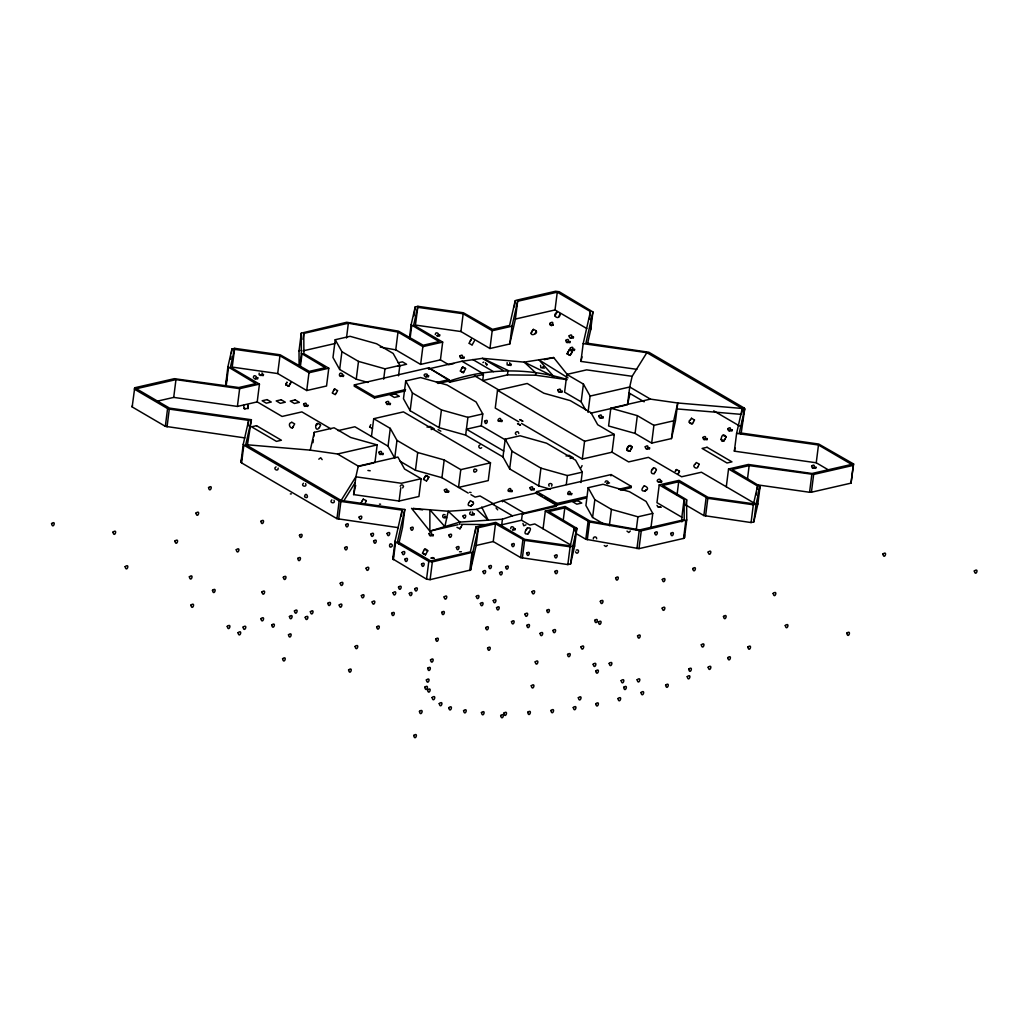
<?xml version="1.0" encoding="UTF-8"?>
<svg xmlns="http://www.w3.org/2000/svg" width="1029" height="1029" viewBox="0 0 1029 1029"><rect width="100%" height="100%" fill="white"/><g stroke="black" fill="none" stroke-linecap="round" stroke-linejoin="round"><path stroke-width="1.5" d="M244.825 437.904L165.335 426.34L132.162 406.931L134.722 387.766L174.338 378.685L238.831 387.521L255.899 383.611L227.911 366.774L231.949 348.972L234.676 348.342L280.171 354.799L309.292 371.366L325.228 367.713L301.381 353.397L301.265 333.164L346.734 322.257L398.442 331.132L423.189 345.242L439.126 341.589L411.137 324.752L415.176 306.951L417.903 306.32L463.397 312.777L492.518 329.344L509.587 325.434L515.13 300.905L516.031 300.314L555.647 291.233L559.197 291.734L592.948 311.941L590.697 329.717L587.546 343.699M165.335 426.34L167.573 408.564L134.4 389.155L134.722 387.766M167.045 426.881L169.283 409.105L167.573 408.564M156.948 401.246L173.708 397.4L175.959 379.624L239.641 388.653L259.449 384.113L257.211 401.889L282.087 416.449L301.896 411.896L330.914 428.887M228.489 367.572L226.251 385.348L225.673 384.55L227.911 366.774M230.637 359.34L231.01 356.381M231.384 353.41L231.949 348.972M234.676 348.342L232.207 367.096L277.701 373.553L306.732 390.531L326.54 385.991L328.778 368.215L303.902 353.654L303.787 333.422L348.355 323.209L397.991 332.084L422.868 346.632L442.676 342.091L440.438 359.867L448.721 364.716L453.673 363.584M173.708 397.4L237.403 406.429L239.641 388.653M398.262 527.658L336.946 518.667L241.571 462.883L240.992 462.072L243.243 444.309L248.658 420.359L169.283 409.105M241.571 462.883L243.822 445.107L243.243 444.309M247.912 426.276L248.658 420.359M175.959 379.624L136.343 388.718L169.515 408.114L251.398 419.729L247.384 445.3M277.701 373.553L279.952 355.777L234.458 349.333L230.432 367.134L259.449 384.113M299.105 366.504L299.015 350.94L301.265 333.164M300.674 344.329L301.047 341.371M303.04 339.351L303.787 333.422M299.696 366.723L301.381 353.397M300.288 367.43L301.973 354.105M306.732 390.531L308.97 372.755L279.952 355.777M312.97 442.689L313.343 439.73M313.716 436.772L314.282 432.321L334.091 427.781L350.67 437.479L377.167 444.914L374.916 462.69M398.532 375.791L399.844 365.424L393.155 353.449L376.575 343.75L350.079 336.316L335.222 339.724L332.984 357.5L339.66 369.475L356.253 379.174L368.022 382.479M339.66 369.475L341.911 351.699L335.222 339.724M346.49 338.014L348.355 323.209M336.946 518.667L339.184 500.904L243.822 445.107M567.211 379.688L535.569 375.199L507.464 374.89L482.704 380.563L483.476 374.453L449.737 382.196L448.876 379.662L428.669 367.829L354.388 384.872L354.22 386.171L374.44 397.991L405.387 390.891M338.657 519.208L340.895 501.445L339.184 500.904M356.253 379.174L358.491 361.398L341.911 351.699M353.616 494.589L355.867 476.813L358.272 466.124L397.889 457.043L404.577 469.018L421.157 478.717L418.919 496.492L399.111 501.033L353.616 494.589L355.687 485.431M374.44 397.991L374.595 396.692L354.388 384.872M371.456 436.463L373.707 418.7L403.419 411.883L490.486 462.818L488.248 480.594L458.535 487.412L460.773 469.636L444.194 459.937L417.697 452.503L396.975 440.373L390.287 428.398L373.707 418.7M383.676 379.199L384.987 368.832L399.844 365.424M440.438 359.867L420.629 364.407L395.753 349.86L397.991 332.084M396.975 440.373L394.724 458.149L388.049 446.174L390.287 428.398M409.452 338.091L411.137 324.752M410.031 338.888L411.716 325.563M506.152 440.348L481.276 425.787L482.768 413.941L476.093 401.966L447.062 384.987L420.578 377.553L405.722 380.962L403.471 398.737L410.147 410.712L439.177 427.691L465.661 435.126L502.988 456.953L509.664 468.928L538.694 485.907L550.464 489.212M414.044 315.839L415.176 306.951M417.903 306.32L415.433 325.074L460.928 331.531L489.958 348.509L509.767 343.969L515.4 319.041L517.651 301.265L557.268 292.172L590.44 311.581L589.501 318.99M410.147 410.712L412.397 392.937L405.722 380.962M399.111 501.033L400.796 487.707M592.948 311.941L585.925 343.017L648.81 352.227L744.173 408.024L744.752 408.822L739.336 432.772L818.711 444.026L853.594 463.963L853.273 465.365L813.656 474.446L749.163 465.597L732.095 469.507L760.084 486.344L756.058 504.159L753.318 504.776L707.823 498.332L678.703 481.752L662.766 485.418L686.613 499.734L686.729 519.967L641.26 530.861L589.553 521.986L564.805 507.876L548.869 511.529L576.857 528.366L572.831 546.18L570.092 546.798L524.597 540.354L495.476 523.774L478.408 527.697L476.157 545.473L470.613 569.989L430.109 579.661L426.546 579.16L392.808 558.953L395.046 541.177L402.082 510.114L340.895 501.445M393.374 559.75L395.625 541.987L395.046 541.177M401.323 516.043L402.082 510.114M420.629 364.407L422.868 346.632M251.398 419.729L245.751 444.657L341.126 500.454L404.809 509.484L402.571 527.26L398.763 544.045M468.208 493.071L441.943 477.7L415.459 470.279L417.697 452.503M428.501 369.128L428.669 367.829L449.905 380.897C487.926 368.022 527.44 367.855 565.937 379.122M439.177 427.691L441.428 409.915L412.397 392.937M426.546 579.16L428.797 561.384L395.625 541.987M441.943 477.7L444.194 459.937M460.928 331.531L463.179 313.755L417.684 307.311L413.658 325.113L442.676 342.091M430.109 579.661L432.347 561.898L472.864 552.213L478.408 527.697M465.661 435.126L467.912 417.35L482.768 413.941M459.577 524.314L459.86 522.089L448.22 511.259L413.079 508.442M482.55 374.672L482.717 373.373L461.982 361.243L429.17 368.768M489.958 348.509L492.196 330.733L463.179 313.755M469.726 570.581L471.964 552.805M470.613 569.989L472.864 552.213M475.244 532.855L475.99 526.925L495.798 522.385L524.816 539.363L570.31 545.82L574.336 528.006L545.319 511.027L543.068 528.803M755.325 503.76L701.418 472.234L681.61 476.774L648.437 457.365L628.629 461.905L612.049 452.207L614.287 434.431L597.708 424.733L591.019 412.758L570.298 400.628L543.801 393.194L527.221 383.483L497.509 390.3L495.258 408.076L518.757 421.826M514.384 306.835L515.13 300.905M509.767 343.969L512.005 326.193L517.651 301.265M507.464 374.89L508.03 370.44L482.485 358.336L461.982 361.243M502.988 456.953L505.226 439.177L520.082 435.769L546.579 443.203L575.597 460.182L582.285 472.157L580.973 482.524M576.857 528.366L574.606 546.142L570.581 563.943L567.841 564.574L520.635 557.589L493.238 541.55L495.476 523.774M502.499 501.779L502.666 500.493L536.662 492.904L536.829 491.605L611.11 474.575L631.317 486.395L631.15 487.695L620.32 490.177M498.602 524.739L501.728 524.777L502.422 519.221L512.468 515.838L586.273 497.985M509.664 468.928L511.915 451.152L505.226 439.177M535.569 375.199L535.852 372.974L524.211 362.131L482.485 358.336L503.22 370.466M570.709 544.971L534.784 523.954L529.832 525.086L521.536 520.237L522.308 514.127L556.046 506.384L557.036 503.438L536.829 491.605L535.479 492.968L556.2 505.098L556.046 506.384M523.234 513.908L523.401 512.622L502.666 500.493L476.607 509.342L448.22 511.259L444.862 526.616L429.878 509.779L429.865 531.131L458.008 524.674M520.635 557.589L522.886 539.813M522.346 558.13L524.597 540.354M586.813 328.547L555.017 309.948L557.268 292.172M538.694 485.907L540.932 468.131L511.915 451.152M741.677 412.912L742.243 408.462L646.868 352.664L632.14 376.305L586.646 369.861L566.838 374.402L564.587 392.178L581.179 401.876L585.63 409.864M636.861 369.347L580.935 361.411L583.186 343.635L590.44 311.581M566.297 484.453L567.429 475.565L582.285 472.157M563.313 519.722L564.805 507.876M590.505 325.949L590.697 329.717M591.251 320.032L591.624 317.061M581.179 401.876L583.417 384.1L566.838 374.402M567.841 564.574L570.092 546.798M588.048 412.372L590.106 396.075L583.417 384.1M612.049 452.207L582.337 459.024L584.575 441.248L497.509 390.3M573.963 530.977L574.336 528.006M570.581 563.943L572.831 546.18M574.774 539.415L575.147 536.456M575.713 532.006L576.279 527.568M651.087 526.732L652.772 513.407L646.083 501.432L629.504 491.721L603.007 484.286L588.151 487.695L585.913 505.471L592.588 517.446L603.65 523.915M686.729 519.967L684.491 537.743L683.578 538.424L639.009 548.637L585.823 539.26L588.073 521.484M587.302 539.762L589.553 521.986M592.588 517.446L594.839 499.67L588.151 487.695M671.474 438.573L673.712 420.797L677.751 402.995L650.444 399.123L610.827 408.204L608.589 425.98L635.073 433.415L651.666 443.113L671.474 438.573L675.5 420.771L677.751 402.995L742.243 408.462L736.597 433.389L734.359 451.165L816.241 462.78L828.679 470.06M610.943 475.861L611.11 474.575M609.361 525.665L611.419 509.381L594.839 499.67M635.073 433.415L637.324 415.639L610.827 408.204M636.231 530.141L637.916 516.802L652.772 513.407M636.951 548.637L639.189 530.861M651.666 443.113L653.904 425.35L637.324 415.639M639.009 548.637L641.26 530.861M726.294 486.781L728.545 469.005L757.563 485.984L753.537 503.798L708.042 497.341L679.024 480.363L659.216 484.903L656.965 502.679L681.841 517.24L681.88 521.909M677.018 495.09L678.703 481.752M681.841 517.24L684.092 499.464L659.216 484.903M685.867 505.651L686.613 499.734M683.578 538.424L685.828 520.648M760.084 486.344L757.833 504.12L753.807 521.922L751.067 522.552L703.862 515.568L706.113 497.792M705.572 516.108L707.823 498.332M742.488 421.35L742.861 418.391M743.427 413.941L744.173 408.024M744.752 408.822L741.021 434.264M747.491 478.922L749.163 465.597M751.067 522.552L753.318 504.776M756.444 494.872L756.817 491.913M757.19 488.955L757.563 485.984M753.807 521.922L756.058 504.159M757.82 498.872L758.193 495.914M758.939 489.984L759.312 487.026M756.315 484.698L809.566 492.261L811.817 474.485M809.566 492.261L811.418 492.222L813.656 474.446M816.241 462.78L818.479 445.004L736.597 433.389M811.418 492.222L851.034 483.128L853.273 465.365M853.594 463.963L851.034 483.128M132.162 406.931L132.471 405.542M225.673 384.55L227.01 378.621M257.803 378.029L257.597 378.955L255.218 378.621M240.992 462.072L242.355 456.091M263.45 374.672L263.244 375.598L260.877 375.263M307.941 405.465L307.735 406.404L305.369 406.056M245.751 444.657L310.256 450.136L314.282 432.321M343.596 375.534L343.39 376.46L341.011 376.125M390.428 403.664L390.21 404.59L387.843 404.256M383.212 453.66L383.007 454.586L380.64 454.252M428.591 375.958L428.386 376.884L426.006 376.55M439.717 335.171L439.499 336.097L437.132 335.763M392.808 558.953L393.502 555.853M404.809 509.484L397.554 541.537L430.727 560.946L470.343 551.866L475.99 526.925M464.156 357.436L463.95 358.375L461.584 358.028M433.35 534.951L433.145 535.877L430.778 535.543M448.708 491.373L448.503 492.299L446.136 491.965M486.756 365.385L486.961 364.459M474.15 514.101L473.932 515.027L471.565 514.693M511.181 364.523L510.963 365.449L508.596 365.115M502.152 420.642L501.946 421.568L499.579 421.234M512.249 490.756L512.043 491.682L509.677 491.347M515.13 529.047L514.924 529.974L512.558 529.639M534.295 489.058L534.09 489.984L531.71 489.65M570.143 341.757L569.937 342.683L567.558 342.348M573.475 337.229L573.256 338.155L570.889 337.821M562.181 391.393L561.975 392.319L559.609 391.985M574.568 349.551L574.362 350.477L571.995 350.143M580.935 361.411L581.977 356.831M571.751 493.766L571.545 494.692L569.178 494.357M603.187 417.247L602.981 418.186L600.614 417.838M632.14 376.305L629.722 386.994L627.471 404.77L629.889 394.081M649.595 448.142L649.389 449.068L647.022 448.734M661.686 481.431L661.48 482.357L659.1 482.022M707.283 438.843L707.064 439.769L704.698 439.434M732.146 430.071L731.941 430.997L729.561 430.662M734.359 451.165L735.053 448.052M815.958 467.423L815.753 468.349L813.386 468.015M286.885 382.261L285.702 384.666L286.962 382.325M293.406 426.263C291.876 431.447 286.255 423.241 291.773 422.379M292.403 427.987L294.667 423.909L291.76 422.237M332.406 392.808L334.502 388.872M337.461 390.634L334.721 388.975M337.589 390.57L336.419 392.924M369.591 427.061L370.787 424.655M369.733 426.958L372.498 428.733M366.247 500.763L365.192 503.117M427.601 479.385L428.849 477.083L425.98 475.501L428.836 476.954L426.649 480.916M461.558 368.704L462.651 367.096L465.571 368.549L462.6 366.967L460.297 371.019L463.269 372.614L464.362 371.006M423.626 550.734L422.469 553.229L425.337 554.824M469.198 502.306C464.838 508.069 475.617 505.625 473.199 502.306M533.266 329.486C525.279 339.171 543.389 332.791 533.459 329.46M536.341 331.029L535.157 333.409M517.536 423.549L520.417 425.311M522.706 421.221L519.709 419.639M560.02 313.858C560.252 321.125 550.656 315.942 557.049 312.224M567.082 353.757L569.397 349.667L567.236 353.603M529.086 532.07C523.98 538.913 535.504 525.819 527.453 528.173M571.236 353.77L572.394 351.275L570.156 355.429L567.108 353.809L569.976 355.288M582.067 465.597L580.883 467.963M629.658 451.307C623.214 451.525 629.632 441.621 632.076 447.152M631.947 447.383L629.877 451.114M644.141 485.868C635.896 495.103 654.56 489.83 644.373 485.804M654.238 473.533C648.129 475.269 652.875 463.809 656.361 469.52M656.451 469.674L655.267 472.079M690.408 419.832C686.394 421.697 692.98 426.366 693.302 422.186M676.567 469.558L679.449 471.192L678.214 473.584M694.408 419.986L691.552 418.288M697.971 466.561C697.418 470.472 691.141 466.124 695.089 464.208M699.09 464.362L698.048 466.626M726.178 436.965C719.232 449.956 720.107 428.887 726.191 436.862M285.702 384.627L288.725 386.364L291.014 382.376M427.755 550.785L425.543 554.798M572.407 351.403L569.436 349.654L572.394 351.275M626.764 449.634L629.812 451.178M679.462 471.282L678.278 473.649M721.007 439.254L723.85 440.965M469.198 343.094L471.256 339.236M531.157 333.242L533.202 329.383M554.978 315.954L557.023 312.096M318.797 459.166L320.726 457.738L322.154 459.641M400.178 486.215L401.336 484.852M570.542 493.65C569.899 487.322 564.638 496.583 570.246 494.139M605.026 482.292C605.464 479.437 609.863 481.456 607.985 483.643M630.327 531.028L628.835 532.469L626.995 531.131M248.156 408.423L247.899 405.246M556.2 505.098L557.036 503.438L586.44 496.685M290.885 382.428L288.776 386.184L285.843 384.666M319.414 427.588L320.585 425.273M361.063 503.014L362.234 500.699M474.369 340.946L472.195 344.844M465.61 368.755L463.372 372.73L460.452 371.07M423.549 479.334L425.723 475.437M424.784 477.083L423.536 479.437L426.418 480.98M558.979 316.109L560.149 313.806M460.941 527.144L459.937 528.867L462.188 524.893M526.269 529.768C530.938 523.362 520.159 535.582 527.903 533.794M626.79 449.544L629.041 445.698L631.947 447.216M630.906 449.647L632.076 447.332M693.366 422.25L694.536 419.935M259.192 373.141C257.7 376.575 264.067 375.971 261.983 372.884M392.281 546.103C388.165 550.309 389.116 540.289 392.358 545.138M509.869 364.562L509.702 362.735M522.938 523.427L523.761 525.78L525.986 524.841M607.354 545.46L605.978 546.515L604.255 545.55M342.078 375.907L342.464 374.453M507.117 362.658L507.181 364.961L509.664 364.896M500.647 421.015C501.856 414.468 494.216 422.25 500.351 421.273M473.932 469.507C472.208 475.398 480.543 469.533 474.678 469.018M540.547 365.359L540.894 367.867M510.744 491.129C511.953 484.582 504.313 492.351 510.448 491.386M551.634 486.112C553.911 482.511 546.695 482.704 549.152 486.164M660.168 481.804C662.303 476.851 653.942 480.17 658.663 482.344M341.126 500.454L355.867 476.813L401.349 483.27L421.157 478.717M343.647 501.123L355.108 482.742M333.525 390.57L334.592 388.962M335.403 394.519L336.342 392.872M320.508 425.028C313.922 418.777 314.681 434.122 319.35 427.524M316.533 425.221L317.665 423.485M362.311 500.75L363.276 499.052M470.317 340.895L471.269 339.377M423.691 550.798C424.398 545.563 431.627 554.464 424.836 549.19M469.275 502.371L470.33 500.634L473.25 502.178M472.092 504.673L470.96 506.409M652.373 469.713L653.479 468.105M655.19 472.015L654.148 473.752M646.006 489.688L645.067 491.347M690.485 419.883L691.424 418.237M675.32 471.231L676.477 469.533L675.397 471.282M695.167 464.259L696.247 462.51L699.141 464.066M724.943 439.216L723.94 440.939M363.263 499.232L366.324 500.596M425.517 554.657L422.585 553.165M723.078 435.396L726.14 436.746M303.465 483.244C299.979 486.305 307.735 487.785 305.613 483.656M482.91 362.594L483.656 362.105M481.688 447.744C479.861 449.84 477.199 445.891 479.9 445.017M470.523 511.889C466.922 515.58 475.63 515.838 472.298 511.953M431.241 558.181L433.826 558.245M659.962 506.718L658.033 507.156L657.016 505.368M299.015 350.94L299.928 350.259M341.795 376.164C338.091 378.067 339.081 370.89 342.117 373.746M367.919 470.459L370.208 470.78M331.865 499.85C328.38 502.924 336.136 504.39 334.013 500.274M402.686 487.926L403.522 486.293L402.506 484.891M445.094 517.51C441.865 519.413 441.827 512.944 445.055 514.744M459.513 551.776L461.416 551.75M576.176 550.116C580.678 548.29 577.732 556.342 575.494 551.84M276.029 466.87C272.286 468.697 278.46 472.35 278.203 468.131M459.924 528.739L456.966 527.337M437.299 336.084C441.171 334.618 435.396 330.425 435.254 334.592M426.173 376.871C430.997 372.691 420.462 373.321 425.569 376.884M291.336 493.894L290.358 493.92M379.418 504.159L380.589 504.197M469.584 492.325L471.038 492.531M512.725 529.961C516.687 528.379 510.551 524.263 510.706 528.649M303.079 350.85L335.351 343.442M260.916 374.955L263.488 374.363M437.171 335.454L439.756 334.862M255.256 378.312L257.842 377.72M515.4 319.041L555.017 309.948M308.97 372.755L328.778 368.215M492.196 330.733L512.005 326.193M553.165 325.125L551.338 325.55L549.808 324.649M341.049 375.817L343.635 375.225M398.184 362.8L402.429 361.835L406.571 364.253L398.082 366.208M237.403 406.429L257.211 401.889M461.622 357.719L464.195 357.127M570.928 337.512L573.513 336.92M567.596 342.04L570.182 341.448M426.045 376.241L428.63 375.649M305.407 405.748L307.98 405.156M486.357 364.292L487 364.15M572.034 349.834L574.606 349.243M508.635 364.806L511.22 364.215M374.595 396.692L405.555 389.592M436.502 382.505L448.876 379.662L449.737 382.196L446.972 380.576M437.878 383.444L449.905 380.897M544.264 359.7L553.641 357.539L568.098 375.546M543.376 366.684L542.064 367.494M387.882 403.947L390.467 403.355M338.117 430.611L354.876 426.765L388.049 446.174M559.647 391.676L562.22 391.084M427.035 427.099L430.083 426.405L434.225 428.823L431.177 429.53M310.256 450.136L337.551 453.995L377.167 444.914M590.106 396.075L629.722 386.994L650.444 399.123M499.618 420.925L502.191 420.334M481.276 425.787L466.42 429.196L503.734 451.036M380.679 453.943L383.251 453.352M358.156 466.536L373.398 463.037M590.903 413.156L625.954 405.117M600.653 417.53L603.226 416.938M460.773 469.636L490.486 462.818M584.575 441.248L614.287 434.431M653.904 425.35L673.712 420.797M566.04 456.001L569.088 455.307L573.23 457.725L570.182 458.432M446.174 491.656L448.76 491.065M647.061 448.425L649.633 447.834M729.6 430.354L732.185 429.762M704.736 439.126L707.322 438.534M509.715 491.039L512.288 490.447M531.749 489.341L534.334 488.749M445.673 516.352L444.361 517.163M606.969 483.038L609.528 482.961M471.604 514.384L474.189 513.793M606.956 483.553L607.599 483.411L606.93 483.347M569.217 494.049L571.79 493.457M618.943 489.238L631.317 486.395M659.139 481.713L661.724 481.122M430.817 535.234L433.389 534.643M545.319 511.027L565.127 506.487L590.003 521.047L639.639 529.922L684.208 519.696L684.092 499.464M728.545 469.005L748.353 464.465L812.035 473.494L851.652 464.413L818.479 445.004M501.728 524.777L521.536 520.237M512.596 529.33L515.169 528.739M813.424 467.706L815.997 467.115M476.157 545.473L493.238 541.55M431.074 557.988L432.887 557.564L434.418 558.464M553.641 357.539L524.211 362.131L553.898 376.665L538.926 359.841L567.995 377.887M502.422 519.221L459.86 522.089L429.865 531.131L411.549 508.313M461.133 524.327L487.669 524.623M245.121 408.989L244.156 408.449M676.992 408.925L741.497 414.391M254.78 378.955C259.925 378.209 252.825 372.639 253.481 378.003M497.689 509.844L496.029 507.927M549.846 324.341L553.203 324.817M583.186 343.635L646.868 352.664M542.026 367.803L544.392 368.138M658.894 506.937L661.261 507.271M413.131 508.545L422.623 509.882M444.322 517.471L446.689 517.819M428.797 561.384L432.347 561.898M380.241 347.082L395.753 349.86M358.491 361.398L384.987 368.832M441.428 409.915L467.912 417.35M540.932 468.131L567.429 475.565M611.419 509.381L637.916 516.802M519.915 419.549L522.758 421.105M244.22 408.564L248.221 408.539L247.809 405.323M692.118 423.781L689.25 422.314M469.147 343.39L471.951 344.921M517.664 423.626L520.404 425.183M438.045 429.633L440.849 431.177M332.367 393.052L335.171 394.596M713.74 410.88L739.992 426.238M628.963 392.924L644.167 401.812M472.723 359.494L493.444 371.623M474.408 375.714L499.284 390.274M686.047 505.136L703.862 515.568M521.523 423.433L582.337 459.024M539.35 494.473L542.051 496.055M544.74 497.637L556.869 504.724M576.24 533.652L585.823 539.26M493.894 504.069L480.067 495.978L475.115 497.11L470.973 494.692M491.733 503.708L512.468 515.838M400.255 461.378L415.459 470.279M337.551 453.995L358.272 466.124M516.249 434.752C513.137 432.617 518.912 429.723 518.745 433.505M476.607 509.342L488.235 520.185L481.701 507.091M757.254 503.322L757.833 504.12M574.028 545.344L574.606 546.142M304.867 497.11C310.012 499.927 306.089 490.357 304.52 496.402M485.482 362.658L485.855 363.944M244.066 408.526L243.654 405.4M593.334 538.849C592.768 536.328 597.064 536.199 596.666 538.746M684.465 534.63L684.491 537.743M51.553 523.581C52.878 530.334 56.852 519.529 51.553 523.581M112.971 532.096C114.283 538.849 118.258 528.044 112.971 532.096M125.139 566.632C126.464 573.372 130.439 562.58 125.139 566.632M174.891 541.022C176.203 547.75 180.216 537.009 174.891 541.022M195.96 513.059C197.272 519.786 201.285 509.046 195.96 513.059M208.54 487.579C209.787 494.319 213.942 483.54 208.54 487.579M189.362 576.793C190.687 583.533 194.648 572.741 189.362 576.793M190.879 605.091C192.204 611.843 196.179 601.039 190.879 605.091M212.463 590.299C213.775 597.052 217.749 586.247 212.463 590.299M236.258 549.718C237.596 556.457 241.519 545.704 236.258 549.718M227.242 626.352C228.554 633.105 232.528 622.313 227.242 626.352M260.864 521.304C262.189 528.057 266.164 517.253 260.864 521.304M238.033 632.681C239.371 639.421 243.294 628.655 238.033 632.681M303.594 404.101C304.918 410.841 308.893 400.049 303.594 404.101M243.063 627.124C244.195 633.774 248.555 623.407 243.166 626.97M261.945 591.945C263.27 598.698 267.231 587.893 261.945 591.945M260.89 618.635C262.215 625.388 266.189 614.596 260.89 618.635M283.309 577.243C284.634 583.996 288.596 573.192 283.309 577.243M271.695 624.95C273.007 631.69 277.007 620.95 271.695 624.95M299.439 535.234C300.764 541.974 304.7 531.208 299.439 535.234M297.754 558.387C299.002 565.127 303.169 554.387 297.754 558.387M289.419 616.5C290.667 623.24 294.821 612.461 289.419 616.5M294.423 610.956C295.747 617.696 299.722 606.904 294.423 610.956M288.467 634.764C289.792 641.517 293.767 630.726 288.467 634.764M282.563 658.727C283.901 665.467 287.824 654.714 282.563 658.727M305.227 617.271C306.552 624.011 310.514 613.22 305.227 617.271M310.372 611.689C311.697 618.442 315.671 607.637 310.372 611.689M345.615 524.636C346.94 531.388 350.915 520.597 345.615 524.636M327.827 603.29C329.139 610.017 333.139 599.277 327.827 603.29M344.612 547.647C345.937 554.399 349.899 543.595 344.612 547.647M386.068 402.288C387.406 409.027 391.342 398.274 386.068 402.288M340.226 583.237C341.474 589.977 345.628 579.198 340.226 583.237M359.095 517.06C360.42 523.8 364.395 513.008 359.095 517.06M378.865 452.284C380.203 459.024 384.126 448.271 378.865 452.284M339.21 604.975C340.535 611.728 344.509 600.936 339.21 604.975M370.852 534.154C372.176 540.907 376.151 530.102 370.852 534.154M366.105 568.137C367.43 574.877 371.392 564.085 366.105 568.137M373.578 540.997C374.903 547.75 378.878 536.958 373.578 540.997M361.359 595.598C362.684 602.351 366.646 591.559 361.359 595.598M348.561 669.93C349.886 676.683 353.86 665.879 348.561 669.93M355.082 646.431C356.407 653.183 360.369 642.392 355.082 646.431M387.071 533.421C388.383 540.161 392.358 529.369 387.071 533.421M372.151 601.914C373.476 608.666 377.45 597.875 372.151 601.914M376.64 626.88C377.965 633.62 381.9 622.854 376.64 626.88M402.107 552.432C403.432 559.184 407.407 548.393 402.107 552.432M410.532 528.031C411.857 534.784 415.832 523.993 410.532 528.031M393.065 592.73C394.39 599.47 398.364 588.678 393.065 592.73M459.809 356.073C461.133 362.813 465.108 352.021 459.809 356.073M404.796 559.261C406.108 566.014 410.082 555.21 404.796 559.261M398.493 587.083C399.818 593.836 403.792 583.031 398.493 587.083M391.637 613.31C392.962 620.063 396.924 609.271 391.637 613.31M409.298 593.399C410.622 600.151 414.584 589.347 409.298 593.399M429.003 533.575C430.328 540.328 434.302 529.523 429.003 533.575M414.687 588.755C416.012 595.495 419.973 584.704 414.687 588.755M421.491 564.124C422.816 570.863 426.791 560.072 421.491 564.124M444.361 489.997C445.686 496.75 449.66 485.945 444.361 489.997M448.888 535.08C450.2 541.807 454.213 531.067 448.888 535.08M484.608 421.273C485.932 428.013 489.907 417.221 484.608 421.273M463.024 515.992C464.349 522.745 468.324 511.953 463.024 515.992M456.374 547.428C457.699 554.181 461.674 543.376 456.374 547.428M444.104 596.91C445.428 603.663 449.39 592.871 444.104 596.91M441.685 612.358C443.01 619.098 446.985 608.306 441.685 612.358M435.64 639.06C436.965 645.813 440.939 635.022 435.64 639.06M427.652 668.233C428.964 674.96 432.977 664.219 427.652 668.233M430.495 659.872C431.807 666.625 435.781 655.82 430.495 659.872M426.366 679.925C427.678 686.652 431.678 675.912 426.366 679.925M424.758 687.205C426.07 693.932 430.071 683.192 424.758 687.205M419.408 711.373C420.527 718.023 424.887 707.656 419.498 711.219M413.709 735.452C415.034 742.205 419.009 731.413 413.709 735.452M427.485 689.88C428.81 696.633 432.772 685.828 427.485 689.88M432.09 697.495C433.415 704.248 437.376 693.443 432.09 697.495M439.242 703.54C440.502 710.28 444.618 699.488 439.242 703.54M550.142 323.183C551.454 329.923 555.467 319.183 550.142 323.183M476.286 596.357C477.623 603.097 481.559 592.331 476.286 596.357M482.961 571.455C484.273 578.182 488.273 567.442 482.961 571.455M448.734 707.695C450.059 714.448 454.033 703.656 448.734 707.695M488.762 566.374C490.087 573.127 494.061 562.336 488.762 566.374M480.376 603.483C481.701 610.223 485.675 599.431 480.376 603.483M499.567 572.703C500.891 579.443 504.866 568.651 499.567 572.703M485.688 627.587C487.013 634.34 490.987 623.535 485.688 627.587M493.264 600.524C494.589 607.277 498.563 596.473 493.264 600.524M463.552 710.653C464.864 717.393 468.838 706.601 463.552 710.653M565.796 340.38C567.043 347.12 571.198 336.342 565.796 340.38M511.619 544.431C512.944 551.184 516.918 540.379 511.619 544.431M505.612 566.915C506.924 573.667 510.898 562.863 505.612 566.915M569.114 335.866C570.426 342.593 574.439 331.852 569.114 335.866M496.531 607.676C497.856 614.429 501.83 603.637 496.531 607.676M529.948 487.682C531.196 494.422 535.35 483.643 529.948 487.682M557.834 390.017C559.159 396.77 563.133 385.965 557.834 390.017M487.553 648.064C488.878 654.817 492.852 644.025 487.553 648.064M570.22 348.188C571.545 354.928 575.507 344.136 570.22 348.188M481.431 712.557C482.755 719.31 486.717 708.518 481.431 712.557M526.616 553.203C527.941 559.956 531.916 549.152 526.616 553.203M511.477 621.67C512.789 628.423 516.764 617.632 511.477 621.67M524.957 614.081C526.205 620.834 530.359 610.056 524.957 614.081M531.954 591.649C533.279 598.402 537.254 587.598 531.954 591.649M500.66 715.515C501.972 722.242 505.985 711.502 500.66 715.515M526.809 625.388C528.121 632.14 532.096 621.349 526.809 625.388M503.811 713.187C505.136 719.94 509.111 709.135 503.811 713.187M554.515 555.699C555.827 562.426 559.827 551.685 554.515 555.699M554.811 571.468C556.136 578.221 560.11 567.429 554.811 571.468M598.839 415.883C600.164 422.623 604.139 411.832 598.839 415.883M540.019 633.401C541.344 640.154 545.319 629.362 540.019 633.401M546.733 610.39C548.045 617.143 552.02 606.338 546.733 610.39M535.196 661.866C536.521 668.618 540.495 657.827 535.196 661.866M531.26 685.726C532.598 692.466 536.521 681.712 531.26 685.726M527.697 712.261C529.022 719.014 532.996 708.222 527.697 712.261M552.92 630.443C554.232 637.183 558.232 626.442 552.92 630.443M550.901 710.499C552.226 717.239 556.162 706.486 550.901 710.499M567.506 654.457C568.638 661.107 572.999 650.74 567.609 654.303M580.999 646.868C582.311 653.621 586.286 642.829 580.999 646.868M594.659 620.358C595.984 627.111 599.958 616.307 594.659 620.358M600.319 601.296C601.631 608.023 605.644 597.283 600.319 601.296M573.269 707.489C574.594 714.242 578.555 703.437 573.269 707.489M645.247 446.779C646.572 453.519 650.547 442.727 645.247 446.779M598.402 622.121C599.727 628.873 603.689 618.082 598.402 622.121M578.337 697.701C579.584 704.453 583.739 693.675 578.337 697.701M615.612 577.861C616.86 584.588 621.014 573.848 615.612 577.861M593.18 664.219C594.505 670.972 598.479 660.181 593.18 664.219M595.688 670.947C596.949 677.687 601.103 666.908 595.688 670.947M595.714 703.759C597.039 710.499 601 699.707 595.714 703.759M609.181 663.358C610.429 670.098 614.583 659.357 609.181 663.358M654.663 532.726C655.987 539.479 659.962 528.687 654.663 532.726M621.156 680.593C622.481 687.333 626.417 676.567 621.156 680.593M617.966 698.537C619.291 705.289 623.265 694.485 617.966 698.537M637.53 635.871C638.855 642.623 642.829 631.832 637.53 635.871M623.664 687.308C624.925 694.06 629.041 683.256 623.664 687.308M670.689 533.446C672.014 540.199 675.989 529.408 670.689 533.446M662.303 579.443C663.641 586.183 667.564 575.43 662.303 579.443M702.923 437.466C704.235 444.194 708.248 433.453 702.923 437.466M637.144 679.719C638.469 686.472 642.43 675.68 637.144 679.719M662.187 608.1C663.499 614.84 667.474 604.049 662.187 608.1M640.977 692.517C642.302 699.257 646.276 688.465 640.977 692.517M727.799 428.694C729.111 435.447 733.085 424.643 727.799 428.694M692.71 568.561C694.035 575.314 698.009 564.509 692.71 568.561M665.596 685.082C666.908 691.822 670.908 681.082 665.596 685.082M708.145 552.046C709.47 558.798 713.444 548.007 708.145 552.046M688.684 669.082C690.009 675.834 693.983 665.043 688.684 669.082M687.231 676.619C688.555 683.372 692.517 672.58 687.231 676.619M701.289 644.771C702.601 651.511 706.601 640.771 701.289 644.771M708.171 667.191C709.495 673.931 713.47 663.139 708.171 667.191M723.464 616.435C724.776 623.188 728.751 612.396 723.464 616.435M727.722 657.634C729.046 664.374 733.021 653.582 727.722 657.634M747.839 647.009C749.163 653.762 753.138 642.958 747.839 647.009M773.152 593.386C774.464 600.139 778.438 589.347 773.152 593.386M811.611 466.047C812.936 472.8 816.897 462.008 811.611 466.047M785.268 625.478C786.593 632.23 790.555 621.439 785.268 625.478M846.764 633.144C848.102 639.884 852.025 629.131 846.764 633.144M882.882 554.014C884.207 560.766 888.181 549.962 882.882 554.014M974.309 570.966C975.621 577.706 979.621 566.966 974.309 570.966M267.116 399.612L262.163 400.757L266.305 403.175L271.257 402.043L267.116 399.612M281.161 399.767L276.209 400.911L280.351 403.329L285.303 402.198L281.161 399.767M295.207 399.921L290.255 401.066L294.41 403.484L299.362 402.352L295.207 399.921M256.517 425.684L251.565 426.816L276.441 441.377L281.393 440.232L256.517 425.684M395.175 393.888L390.223 395.02L394.377 397.451L399.329 396.306L395.175 393.888M707.064 447.293L702.112 448.438L726.989 462.986L731.941 461.854L707.064 447.293M577.616 500.621L572.664 501.753L576.806 504.184L581.758 503.052L577.616 500.621"/></g></svg>
